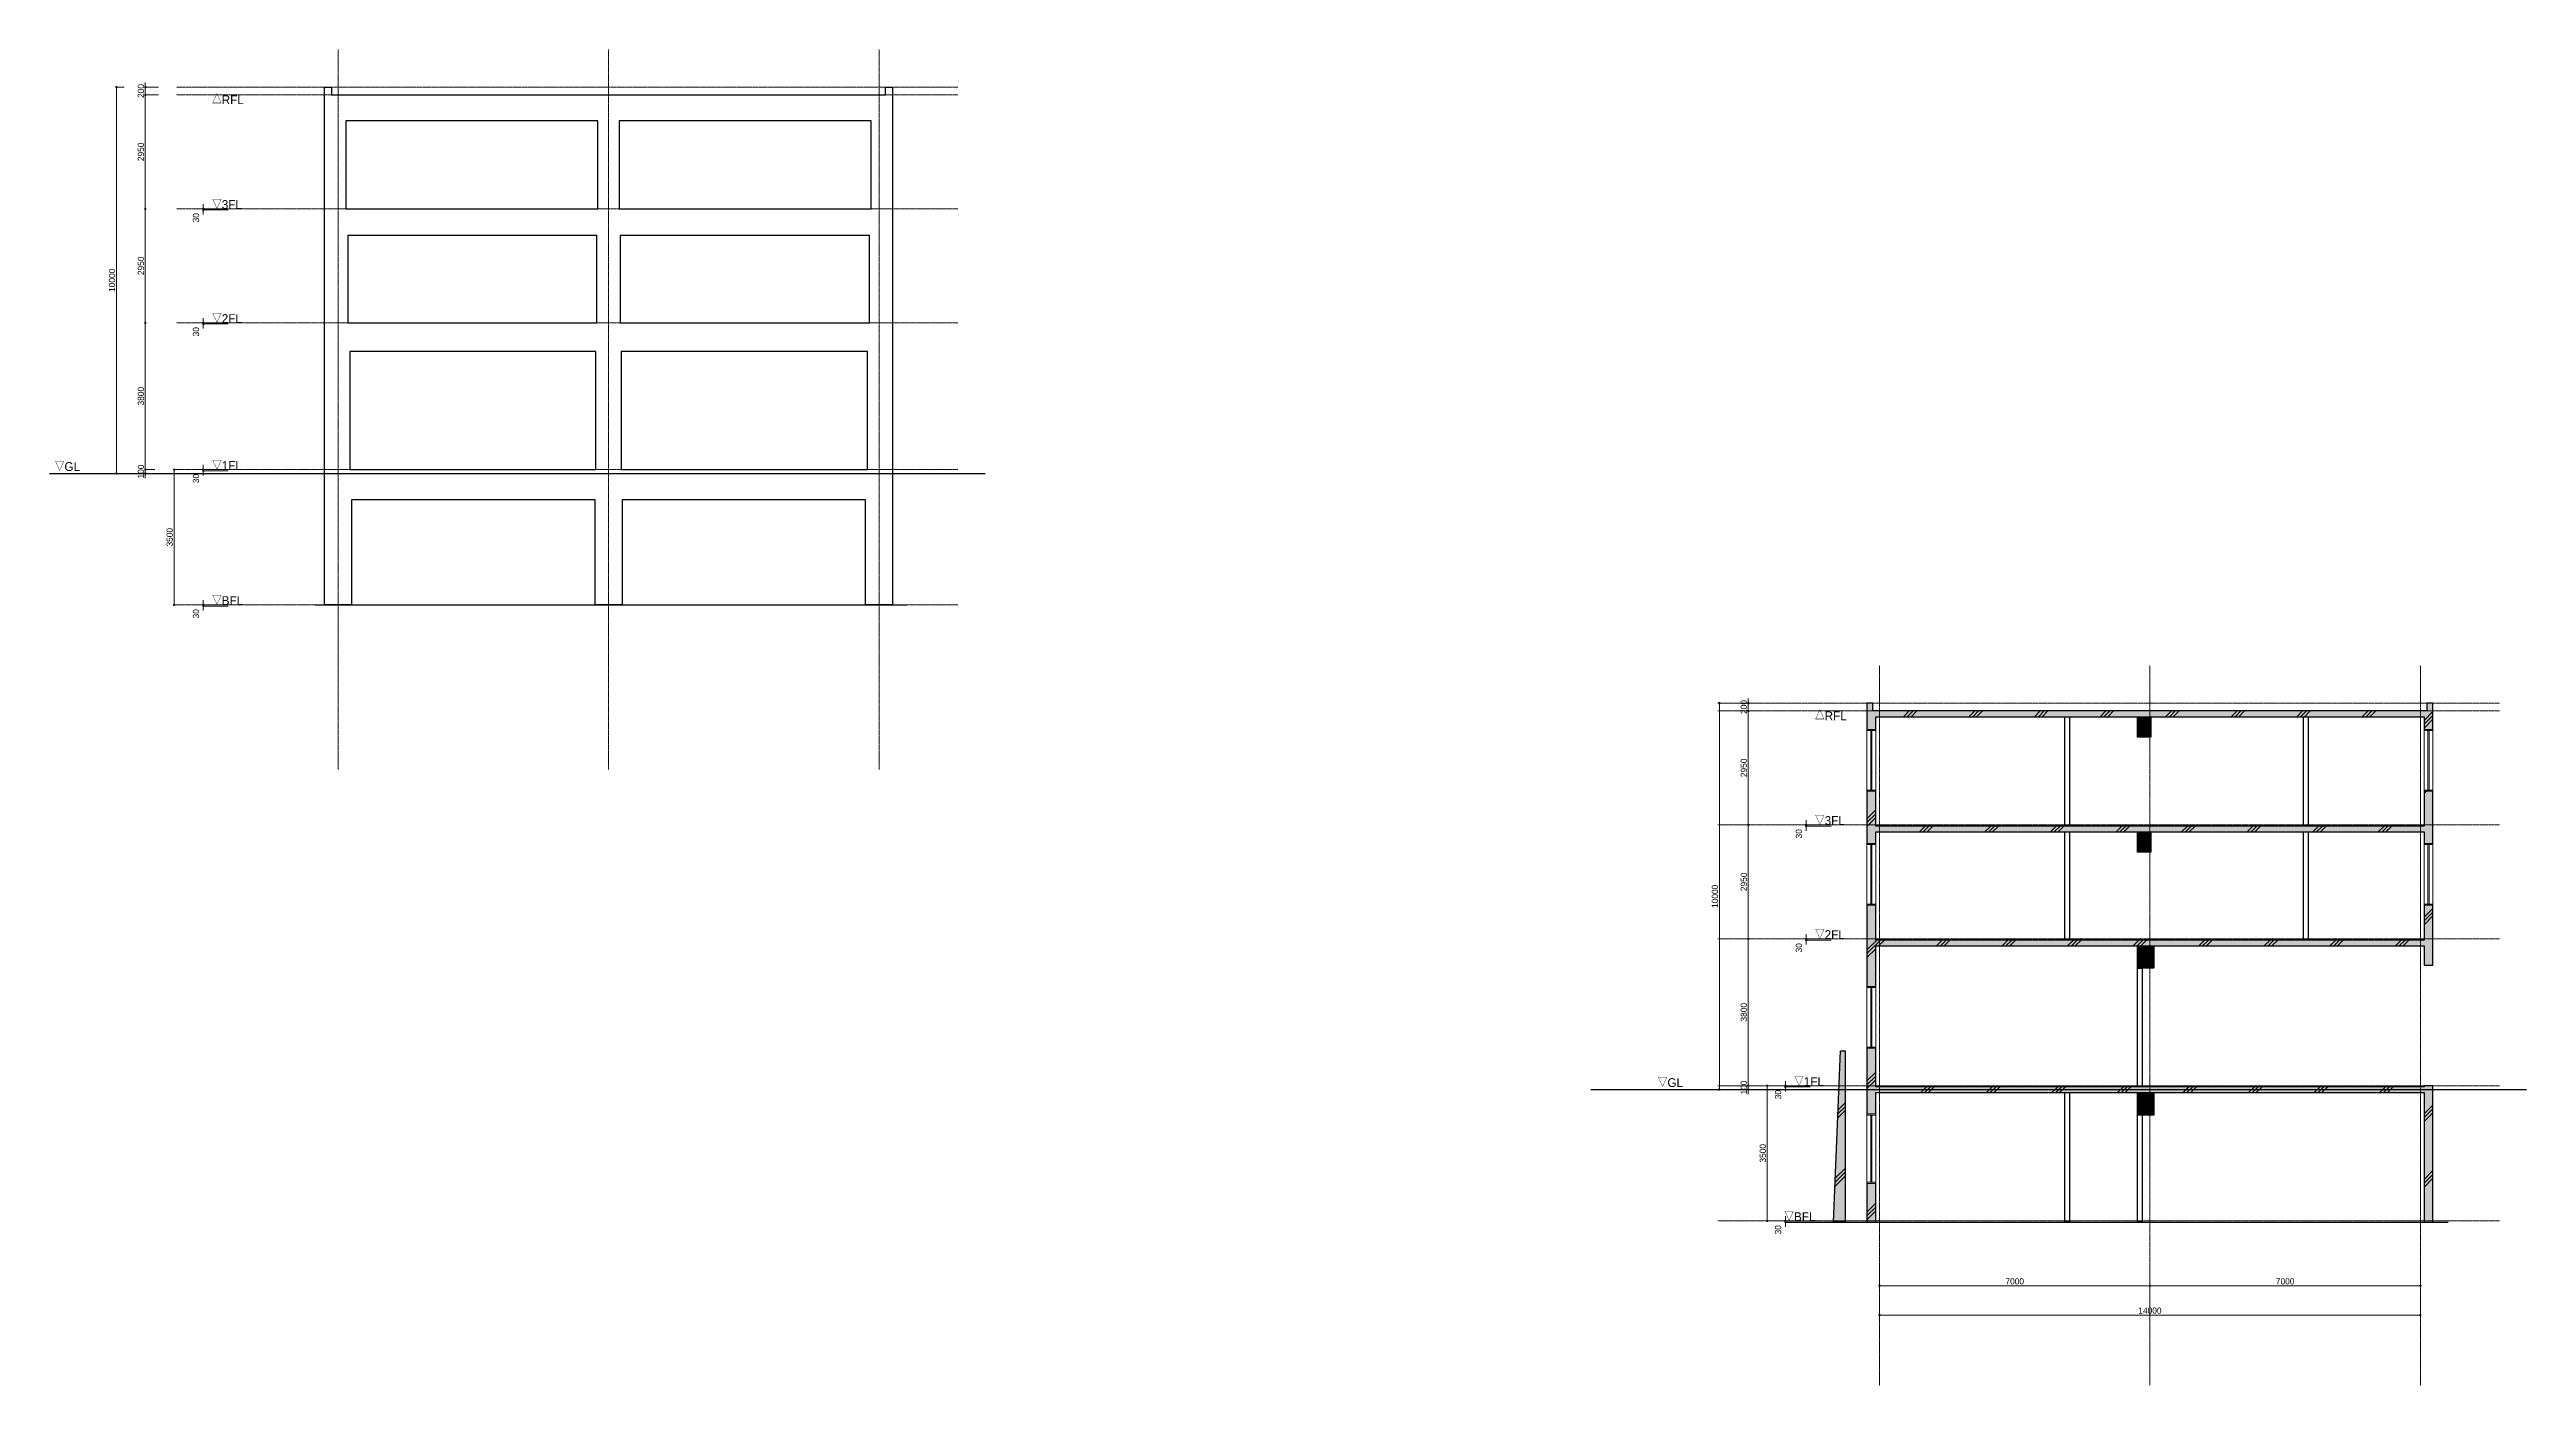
# Model space of a CAD drawing. Header units: millimetres. Extents: x -376000 to 292178, y -193032 to 188048.
# Drawn here: x -243771 to -179656, y 153470 to 188048 of the extents above; entities that cross this region are included whole.
import ezdxf

# ---------------------------------------------------------------- set-up
doc = ezdxf.new("R2010")
doc.units = ezdxf.units.MM
doc.header["$PDMODE"] = 1
doc.header["$PDSIZE"] = -2
doc.linetypes.add('ラインタイプ-6', pattern=[5.291531, 3.175, -1.058062, 0.352704, -0.705764])
doc.layers.add('02_0.25', color=1, linetype='Continuous', lineweight=25, true_color=0xff0000)
doc.layers.add('06一点鎖線', color=7, linetype='ラインタイプ-6', lineweight=9, true_color=0x9999ff)
doc.layers.add('_平面図(既存部) (2D)', color=7, linetype='Continuous', lineweight=5)
doc.layers.add('寸法', color=7, linetype='Continuous', lineweight=5)
doc.styles.add('Hiragino Kaku Gothic Pro W3', font='', dxfattribs={"bigfont": 'Hiragino Kaku Gothic Pro W3'})
doc.styles.add('Hiragino Sans W3', font='', dxfattribs={"bigfont": 'Hiragino Sans W3'})
doc.styles.get('Hiragino Kaku Gothic Pro W3').set_extended_font_data('Hiragino Kaku Gothic Pro W3')
doc.styles.get('Hiragino Sans W3').set_extended_font_data('Hiragino Sans W3')
doc.dimstyles.new('RGT', dxfattribs={"dimtxt": 161.781684, "dimasz": 0.999939, "dimexe": 0, "dimexo": 1, "dimgap": 0.5, "dimtad": 1, "dimdsep": 46, "dimtxsty": 'Hiragino Sans W3', "dimblk": 'DOT', "dimblk1": 'DOT', "dimblk2": 'DOT', "dimcen": 0, "dimazin": 0, "dimtfac": 1, "dimtix": 1, "dimtmove": 0, "dimatfit": 0, "dimldrblk": 'VW_FILLEDARROW', "dimfxl": 1, "dimfrac": 2, "dimtolj": 1, "dimarcsym": 0})
pattern_1 = [(45, (0, 0), (848.528, -848.528), []), (45, (49.5, -49.5), (848.528, -848.528), []), (45, (99, -99), (848.528, -848.528), [])]

# ---------------------------------------------------------------- blocks, each defined once
blk = doc.blocks.new('グループ-32')
at = {"layer": '02_0.25', "color": 7, "linetype": 'Continuous'}
for p, q in [((-243771, 177075), (-219554, 177075)), ((-236898, 173675), (-221580, 173675))]:
    blk.add_line(p, q, dxfattribs=at)
at = {"layer": '02_0.25', "flags": 128}
for points in [[(-236650, 173675), (-236650, 187075), (-236470, 187075), (-236470, 186876), (-236100, 186876), (-236100, 186874), (-229576, 186874), (-229576, 186876), (-229026, 186876), (-229026, 186874), (-222501, 186874), (-222501, 186876), (-222130, 186876), (-222130, 187075), (-221950, 187075), (-221950, 173675), (-222650, 173675), (-222650, 176395), (-228950, 176395), (-228950, 173675), (-229650, 173675), (-229650, 176395), (-235950, 176395), (-235950, 173675)], [(-236100, 183925), (-229576, 183925), (-229576, 186204), (-236100, 186204)], [(-229026, 183925), (-222501, 183925), (-222501, 186204), (-229026, 186204)], [(-229626, 180974), (-229626, 180975), (-229600, 180975), (-229600, 183235), (-236050, 183235), (-236050, 180975), (-236000, 180975), (-236000, 180974)], [(-222600, 180974), (-222600, 180975), (-222550, 180975), (-222550, 183235), (-229000, 183235), (-229000, 180975), (-228976, 180975), (-228976, 180974)], [(-236000, 180234), (-236000, 177175), (-229626, 177175), (-229626, 180234)], [(-228976, 180234), (-228976, 177175), (-222600, 177175), (-222600, 180234)]]:
    blk.add_lwpolyline(points, close=True, dxfattribs=at)
at = {"layer": '06一点鎖線'}
for p, q in [((-236300, 169416), (-236300, 188048)), ((-229300, 169416), (-229300, 188048)), ((-222300, 169416), (-222300, 188048)), ((-240483, 187075), (-220255, 187075)), ((-240483, 186875), (-220255, 186875)), ((-240483, 183925), (-220255, 183925)), ((-240483, 180975), (-220255, 180975)), ((-240483, 177175), (-220255, 177175)), ((-240483, 173675), (-220255, 173675))]:
    blk.add_line(p, q, dxfattribs=at)
blk = doc.blocks.new('_Dot')
at = {"color": 0, "linetype": 'ByBlock', "lineweight": -2}
blk.add_line((-0.5, 0), (-1, 0), dxfattribs=at)
at = {"color": 0, "linetype": 'ByBlock', "const_width": 0.5}
blk.add_lwpolyline([(-0.25, 0, 1), (0.25, 0, 1)], format="xyb", close=True, dxfattribs=at)
blk = doc.blocks.new('*D35')
at = {"layer": 'Defpoints', "color": 0}
for p in [(-241837, 187075), (-242039, 177075), (-241837, 177075)]:
    blk.add_point(p, dxfattribs=at)
at = {"layer": '寸法', "color": 0, "lineweight": -2}
for p, q in [((-241838, 187075), (-242039, 187075)), ((-242039, 187015), (-242039, 177135)), ((-241838, 177075), (-242039, 177075))]:
    blk.add_line(p, q, dxfattribs=at)
at = {"layer": '寸法', "color": 0, "lineweight": -2, "xscale": 59.99633789062499, "yscale": 59.99633789062499, "zscale": 59.99633789062499}
for p, rotation in [((-242039, 187075), 90), ((-242039, 177075), 270)]:
    blk.add_blockref('_Dot', p, dxfattribs=dict(at, rotation=rotation))
at = {"layer": '寸法', "color": 0, "insert": (-242152, 182075), "char_height": 161.8, "attachment_point": 5, "rotation": 90, "style": 'Hiragino Kaku Gothic Pro W3'}
blk.add_mtext('\\A1;10000', dxfattribs=at)
blk = doc.blocks.new('VW_FILLEDARROW')
at = {"color": 0, "linetype": 'Continuous', "lineweight": 5, "transparency": 16777216, "flags": 128}
blk.add_lwpolyline([(-161.3, 43.2), (0, 0), (-161.3, -43.2)], close=True, dxfattribs=at)
blk = doc.blocks.new('*D36')
at = {"layer": 'Defpoints', "color": 0}
for p in [(-241291, 187075), (-240945, 187075), (-240945, 186875)]:
    blk.add_point(p, dxfattribs=at)
at = {"layer": '寸法', "color": 0, "lineweight": -2}
for p, q in [((-241291, 187135), (-241291, 187195)), ((-240946, 187075), (-241291, 187075)), ((-241291, 186875), (-241291, 187075)), ((-240946, 186875), (-241291, 186875)), ((-241291, 186815), (-241291, 186755))]:
    blk.add_line(p, q, dxfattribs=at)
at = {"layer": '寸法', "color": 0, "lineweight": -2, "xscale": 59.99633789062499, "yscale": 59.99633789062499, "zscale": 59.99633789062499}
for p, rotation in [((-241291, 187075), 270), ((-241291, 186875), 90)]:
    blk.add_blockref('_Dot', p, dxfattribs=dict(at, rotation=rotation))
at = {"layer": '寸法', "color": 0, "insert": (-241404, 186975), "char_height": 161.8, "attachment_point": 5, "rotation": 90, "style": 'Hiragino Kaku Gothic Pro W3'}
blk.add_mtext('\\A1;200', dxfattribs=at)
blk = doc.blocks.new('*D37')
at = {"layer": 'Defpoints', "color": 0}
for p in [(-241291, 186875), (-240945, 186875), (-241291, 183925)]:
    blk.add_point(p, dxfattribs=at)
at = {"layer": '寸法', "color": 0, "lineweight": -2}
for p, q in [((-240946, 186875), (-241291, 186875)), ((-241291, 183985), (-241291, 186815)), ((-241290, 183925), (-241291, 183925))]:
    blk.add_line(p, q, dxfattribs=at)
at = {"layer": '寸法', "color": 0, "lineweight": -2, "xscale": 59.99633789062499, "yscale": 59.99633789062499, "zscale": 59.99633789062499}
for p, rotation in [((-241291, 186875), 90), ((-241291, 183925), 270)]:
    blk.add_blockref('_Dot', p, dxfattribs=dict(at, rotation=rotation))
at = {"layer": '寸法', "color": 0, "insert": (-241404, 185400), "char_height": 161.8, "attachment_point": 5, "rotation": 90, "style": 'Hiragino Kaku Gothic Pro W3'}
blk.add_mtext('\\A1;2950', dxfattribs=at)
blk = doc.blocks.new('*D38')
at = {"layer": 'Defpoints', "color": 0}
for p in [(-241291, 183925), (-241291, 183925), (-241291, 180975)]:
    blk.add_point(p, dxfattribs=at)
at = {"layer": '寸法', "color": 0, "lineweight": -2}
for p, q in [((-241290, 183925), (-241291, 183925)), ((-241291, 181035), (-241291, 183865)), ((-241290, 180975), (-241291, 180975))]:
    blk.add_line(p, q, dxfattribs=at)
at = {"layer": '寸法', "color": 0, "lineweight": -2, "xscale": 59.99633789062499, "yscale": 59.99633789062499, "zscale": 59.99633789062499}
for p, rotation in [((-241291, 183925), 90), ((-241291, 180975), 270)]:
    blk.add_blockref('_Dot', p, dxfattribs=dict(at, rotation=rotation))
at = {"layer": '寸法', "color": 0, "insert": (-241404, 182450), "char_height": 161.8, "attachment_point": 5, "rotation": 90, "style": 'Hiragino Kaku Gothic Pro W3'}
blk.add_mtext('\\A1;2950', dxfattribs=at)
blk = doc.blocks.new('*D39')
at = {"layer": 'Defpoints', "color": 0}
for p in [(-241291, 180975), (-241291, 180975), (-241046, 177175)]:
    blk.add_point(p, dxfattribs=at)
at = {"layer": '寸法', "color": 0, "lineweight": -2}
for p, q in [((-241292, 180975), (-241291, 180975)), ((-241291, 177235), (-241291, 180915)), ((-241047, 177175), (-241291, 177175))]:
    blk.add_line(p, q, dxfattribs=at)
at = {"layer": '寸法', "color": 0, "lineweight": -2, "xscale": 59.99633789062499, "yscale": 59.99633789062499, "zscale": 59.99633789062499}
for p, rotation in [((-241291, 180975), 90), ((-241291, 177175), 270)]:
    blk.add_blockref('_Dot', p, dxfattribs=dict(at, rotation=rotation))
at = {"layer": '寸法', "color": 0, "insert": (-241404, 179075), "char_height": 161.8, "attachment_point": 5, "rotation": 90, "style": 'Hiragino Kaku Gothic Pro W3'}
blk.add_mtext('\\A1;3800', dxfattribs=at)
blk = doc.blocks.new('*D40')
at = {"layer": 'Defpoints', "color": 0}
for p in [(-241291, 177175), (-241046, 177175), (-241046, 177075)]:
    blk.add_point(p, dxfattribs=at)
at = {"layer": '寸法', "color": 0, "lineweight": -2}
for p, q in [((-241291, 177235), (-241291, 177295)), ((-241047, 177175), (-241291, 177175)), ((-241291, 177075), (-241291, 177175)), ((-241047, 177075), (-241291, 177075)), ((-241291, 177015), (-241291, 176955))]:
    blk.add_line(p, q, dxfattribs=at)
at = {"layer": '寸法', "color": 0, "lineweight": -2, "xscale": 59.99633789062499, "yscale": 59.99633789062499, "zscale": 59.99633789062499}
for p, rotation in [((-241291, 177175), 270), ((-241291, 177075), 90)]:
    blk.add_blockref('_Dot', p, dxfattribs=dict(at, rotation=rotation))
at = {"layer": '寸法', "color": 0, "insert": (-241404, 177125), "char_height": 161.8, "attachment_point": 5, "rotation": 90, "style": 'Hiragino Kaku Gothic Pro W3'}
blk.add_mtext('\\A1;100', dxfattribs=at)
blk = doc.blocks.new('*D41')
at = {"layer": 'Defpoints', "color": 0}
for p in [(-239790, 180975), (-239146, 180975), (-239146, 180945)]:
    blk.add_point(p, dxfattribs=at)
at = {"layer": '寸法', "color": 0, "lineweight": -2}
for p, q in [((-239790, 181035), (-239790, 181095)), ((-239147, 180975), (-239790, 180975)), ((-239790, 180945), (-239790, 180975)), ((-239147, 180945), (-239790, 180945)), ((-239790, 180885), (-239790, 180825))]:
    blk.add_line(p, q, dxfattribs=at)
at = {"layer": '寸法', "color": 0, "lineweight": -2, "xscale": 59.99633789062499, "yscale": 59.99633789062499, "zscale": 59.99633789062499}
for p, rotation in [((-239790, 180975), 270), ((-239790, 180945), 90)]:
    blk.add_blockref('_Dot', p, dxfattribs=dict(at, rotation=rotation))
at = {"layer": '寸法', "color": 0, "insert": (-239979, 180744), "char_height": 161.8, "attachment_point": 5, "rotation": 90, "style": 'Hiragino Kaku Gothic Pro W3'}
blk.add_mtext('\\A1;30', dxfattribs=at)
blk = doc.blocks.new('*D42')
at = {"layer": 'Defpoints', "color": 0}
for p in [(-239790, 183925), (-239146, 183925), (-239146, 183895)]:
    blk.add_point(p, dxfattribs=at)
at = {"layer": '寸法', "color": 0, "lineweight": -2}
for p, q in [((-239790, 183985), (-239790, 184045)), ((-239147, 183925), (-239790, 183925)), ((-239790, 183895), (-239790, 183925)), ((-239147, 183895), (-239790, 183895)), ((-239790, 183835), (-239790, 183775))]:
    blk.add_line(p, q, dxfattribs=at)
at = {"layer": '寸法', "color": 0, "lineweight": -2, "xscale": 59.99633789062499, "yscale": 59.99633789062499, "zscale": 59.99633789062499}
for p, rotation in [((-239790, 183925), 270), ((-239790, 183895), 90)]:
    blk.add_blockref('_Dot', p, dxfattribs=dict(at, rotation=rotation))
at = {"layer": '寸法', "color": 0, "insert": (-239979, 183694), "char_height": 161.8, "attachment_point": 5, "rotation": 90, "style": 'Hiragino Kaku Gothic Pro W3'}
blk.add_mtext('\\A1;30', dxfattribs=at)
blk = doc.blocks.new('*D43')
at = {"layer": 'Defpoints', "color": 0}
for p in [(-239790, 177175), (-239146, 177175), (-239146, 177145)]:
    blk.add_point(p, dxfattribs=at)
at = {"layer": '寸法', "color": 0, "lineweight": -2}
for p, q in [((-239790, 177235), (-239790, 177295)), ((-239147, 177175), (-239790, 177175)), ((-239790, 177145), (-239790, 177175)), ((-239147, 177145), (-239790, 177145)), ((-239790, 177085), (-239790, 177025))]:
    blk.add_line(p, q, dxfattribs=at)
at = {"layer": '寸法', "color": 0, "lineweight": -2, "xscale": 59.99633789062499, "yscale": 59.99633789062499, "zscale": 59.99633789062499}
for p, rotation in [((-239790, 177175), 270), ((-239790, 177145), 90)]:
    blk.add_blockref('_Dot', p, dxfattribs=dict(at, rotation=rotation))
at = {"layer": '寸法', "color": 0, "insert": (-239979, 176944), "char_height": 161.8, "attachment_point": 5, "rotation": 90, "style": 'Hiragino Kaku Gothic Pro W3'}
blk.add_mtext('\\A1;30', dxfattribs=at)
blk = doc.blocks.new('*D44')
at = {"layer": 'Defpoints', "color": 0}
for p in [(-239790, 173675), (-239146, 173675), (-239146, 173645)]:
    blk.add_point(p, dxfattribs=at)
at = {"layer": '寸法', "color": 0, "lineweight": -2}
for p, q in [((-239790, 173735), (-239790, 173795)), ((-239147, 173675), (-239790, 173675)), ((-239790, 173645), (-239790, 173675)), ((-239147, 173645), (-239790, 173645)), ((-239790, 173585), (-239790, 173525))]:
    blk.add_line(p, q, dxfattribs=at)
at = {"layer": '寸法', "color": 0, "lineweight": -2, "xscale": 59.99633789062499, "yscale": 59.99633789062499, "zscale": 59.99633789062499}
for p, rotation in [((-239790, 173675), 270), ((-239790, 173645), 90)]:
    blk.add_blockref('_Dot', p, dxfattribs=dict(at, rotation=rotation))
at = {"layer": '寸法', "color": 0, "insert": (-239979, 173444), "char_height": 161.8, "attachment_point": 5, "rotation": 90, "style": 'Hiragino Kaku Gothic Pro W3'}
blk.add_mtext('\\A1;30', dxfattribs=at)
blk = doc.blocks.new('*D45')
at = {"layer": 'Defpoints', "color": 0}
for p in [(-240344, 177175), (-240546, 173675), (-240344, 173675)]:
    blk.add_point(p, dxfattribs=at)
at = {"layer": '寸法', "color": 0, "lineweight": -2}
for p, q in [((-240345, 177175), (-240546, 177175)), ((-240546, 177115), (-240546, 173735)), ((-240345, 173675), (-240546, 173675))]:
    blk.add_line(p, q, dxfattribs=at)
at = {"layer": '寸法', "color": 0, "lineweight": -2, "xscale": 59.99633789062499, "yscale": 59.99633789062499, "zscale": 59.99633789062499}
for p, rotation in [((-240546, 177175), 90), ((-240546, 173675), 270)]:
    blk.add_blockref('_Dot', p, dxfattribs=dict(at, rotation=rotation))
at = {"layer": '寸法', "color": 0, "insert": (-240660, 175425), "char_height": 161.8, "attachment_point": 5, "rotation": 90, "style": 'Hiragino Kaku Gothic Pro W3'}
blk.add_mtext('\\A1;3500', dxfattribs=at)
blk = doc.blocks.new('*D46')
at = {"layer": 'Defpoints', "color": 0}
for p in [(-200346, 171130), (-200548, 161130), (-200346, 161130)]:
    blk.add_point(p, dxfattribs=at)
at = {"layer": '寸法', "color": 0, "lineweight": -2}
for p, q in [((-200347, 171130), (-200548, 171130)), ((-200548, 171070), (-200548, 161190)), ((-200347, 161130), (-200548, 161130))]:
    blk.add_line(p, q, dxfattribs=at)
at = {"layer": '寸法', "color": 0, "lineweight": -2, "xscale": 59.99633789062499, "yscale": 59.99633789062499, "zscale": 59.99633789062499}
for p, rotation in [((-200548, 171130), 90), ((-200548, 161130), 270)]:
    blk.add_blockref('_Dot', p, dxfattribs=dict(at, rotation=rotation))
at = {"layer": '寸法', "color": 0, "insert": (-200661, 166130), "char_height": 161.8, "attachment_point": 5, "rotation": 90, "style": 'Hiragino Kaku Gothic Pro W3'}
blk.add_mtext('\\A1;10000', dxfattribs=at)
blk = doc.blocks.new('*D47')
at = {"layer": 'Defpoints', "color": 0}
for p in [(-199799, 171130), (-199454, 171130), (-199454, 170930)]:
    blk.add_point(p, dxfattribs=at)
at = {"layer": '寸法', "color": 0, "lineweight": -2}
for p, q in [((-199799, 171190), (-199799, 171250)), ((-199455, 171130), (-199799, 171130)), ((-199799, 170930), (-199799, 171130)), ((-199455, 170930), (-199799, 170930)), ((-199799, 170870), (-199799, 170810))]:
    blk.add_line(p, q, dxfattribs=at)
at = {"layer": '寸法', "color": 0, "lineweight": -2, "xscale": 59.99633789062499, "yscale": 59.99633789062499, "zscale": 59.99633789062499}
for p, rotation in [((-199799, 171130), 270), ((-199799, 170930), 90)]:
    blk.add_blockref('_Dot', p, dxfattribs=dict(at, rotation=rotation))
at = {"layer": '寸法', "color": 0, "insert": (-199913, 171030), "char_height": 161.8, "attachment_point": 5, "rotation": 90, "style": 'Hiragino Kaku Gothic Pro W3'}
blk.add_mtext('\\A1;200', dxfattribs=at)
blk = doc.blocks.new('*D48')
at = {"layer": 'Defpoints', "color": 0}
for p in [(-199799, 170930), (-199454, 170930), (-199799, 167980)]:
    blk.add_point(p, dxfattribs=at)
at = {"layer": '寸法', "color": 0, "lineweight": -2}
for p, q in [((-199455, 170930), (-199799, 170930)), ((-199799, 168040), (-199799, 170870)), ((-199798, 167980), (-199799, 167980))]:
    blk.add_line(p, q, dxfattribs=at)
at = {"layer": '寸法', "color": 0, "lineweight": -2, "xscale": 59.99633789062499, "yscale": 59.99633789062499, "zscale": 59.99633789062499}
for p, rotation in [((-199799, 170930), 90), ((-199799, 167980), 270)]:
    blk.add_blockref('_Dot', p, dxfattribs=dict(at, rotation=rotation))
at = {"layer": '寸法', "color": 0, "insert": (-199913, 169455), "char_height": 161.8, "attachment_point": 5, "rotation": 90, "style": 'Hiragino Kaku Gothic Pro W3'}
blk.add_mtext('\\A1;2950', dxfattribs=at)
blk = doc.blocks.new('*D49')
at = {"layer": 'Defpoints', "color": 0}
for p in [(-199799, 167980), (-199799, 167980), (-199799, 165030)]:
    blk.add_point(p, dxfattribs=at)
at = {"layer": '寸法', "color": 0, "lineweight": -2}
for p, q in [((-199798, 167980), (-199799, 167980)), ((-199799, 165090), (-199799, 167920)), ((-199798, 165030), (-199799, 165030))]:
    blk.add_line(p, q, dxfattribs=at)
at = {"layer": '寸法', "color": 0, "lineweight": -2, "xscale": 59.99633789062499, "yscale": 59.99633789062499, "zscale": 59.99633789062499}
for p, rotation in [((-199799, 167980), 90), ((-199799, 165030), 270)]:
    blk.add_blockref('_Dot', p, dxfattribs=dict(at, rotation=rotation))
at = {"layer": '寸法', "color": 0, "insert": (-199913, 166505), "char_height": 161.8, "attachment_point": 5, "rotation": 90, "style": 'Hiragino Kaku Gothic Pro W3'}
blk.add_mtext('\\A1;2950', dxfattribs=at)
blk = doc.blocks.new('*D50')
at = {"layer": 'Defpoints', "color": 0}
for p in [(-199799, 165030), (-199799, 165030), (-199555, 161230)]:
    blk.add_point(p, dxfattribs=at)
at = {"layer": '寸法', "color": 0, "lineweight": -2}
for p, q in [((-199800, 165030), (-199799, 165030)), ((-199799, 161290), (-199799, 164970)), ((-199556, 161230), (-199799, 161230))]:
    blk.add_line(p, q, dxfattribs=at)
at = {"layer": '寸法', "color": 0, "lineweight": -2, "xscale": 59.99633789062499, "yscale": 59.99633789062499, "zscale": 59.99633789062499}
for p, rotation in [((-199799, 165030), 90), ((-199799, 161230), 270)]:
    blk.add_blockref('_Dot', p, dxfattribs=dict(at, rotation=rotation))
at = {"layer": '寸法', "color": 0, "insert": (-199913, 163130), "char_height": 161.8, "attachment_point": 5, "rotation": 90, "style": 'Hiragino Kaku Gothic Pro W3'}
blk.add_mtext('\\A1;3800', dxfattribs=at)
blk = doc.blocks.new('*D51')
at = {"layer": 'Defpoints', "color": 0}
for p in [(-199799, 161230), (-199555, 161230), (-199555, 161130)]:
    blk.add_point(p, dxfattribs=at)
at = {"layer": '寸法', "color": 0, "lineweight": -2}
for p, q in [((-199799, 161290), (-199799, 161350)), ((-199556, 161230), (-199799, 161230)), ((-199799, 161130), (-199799, 161230)), ((-199556, 161130), (-199799, 161130)), ((-199799, 161070), (-199799, 161010))]:
    blk.add_line(p, q, dxfattribs=at)
at = {"layer": '寸法', "color": 0, "lineweight": -2, "xscale": 59.99633789062499, "yscale": 59.99633789062499, "zscale": 59.99633789062499}
for p, rotation in [((-199799, 161230), 270), ((-199799, 161130), 90)]:
    blk.add_blockref('_Dot', p, dxfattribs=dict(at, rotation=rotation))
at = {"layer": '寸法', "color": 0, "insert": (-199913, 161180), "char_height": 161.8, "attachment_point": 5, "rotation": 90, "style": 'Hiragino Kaku Gothic Pro W3'}
blk.add_mtext('\\A1;100', dxfattribs=at)
blk = doc.blocks.new('*D52')
at = {"layer": 'Defpoints', "color": 0}
for p in [(-198299, 165030), (-197655, 165030), (-197655, 165000)]:
    blk.add_point(p, dxfattribs=at)
at = {"layer": '寸法', "color": 0, "lineweight": -2}
for p, q in [((-198299, 165090), (-198299, 165150)), ((-197656, 165030), (-198299, 165030)), ((-198299, 165000), (-198299, 165030)), ((-197656, 165000), (-198299, 165000)), ((-198299, 164940), (-198299, 164880))]:
    blk.add_line(p, q, dxfattribs=at)
at = {"layer": '寸法', "color": 0, "lineweight": -2, "xscale": 59.99633789062499, "yscale": 59.99633789062499, "zscale": 59.99633789062499}
for p, rotation in [((-198299, 165030), 270), ((-198299, 165000), 90)]:
    blk.add_blockref('_Dot', p, dxfattribs=dict(at, rotation=rotation))
at = {"layer": '寸法', "color": 0, "insert": (-198488, 164799), "char_height": 161.8, "attachment_point": 5, "rotation": 90, "style": 'Hiragino Kaku Gothic Pro W3'}
blk.add_mtext('\\A1;30', dxfattribs=at)
blk = doc.blocks.new('*D53')
at = {"layer": 'Defpoints', "color": 0}
for p in [(-198299, 167980), (-197655, 167980), (-197655, 167950)]:
    blk.add_point(p, dxfattribs=at)
at = {"layer": '寸法', "color": 0, "lineweight": -2}
for p, q in [((-198299, 168040), (-198299, 168100)), ((-197656, 167980), (-198299, 167980)), ((-198299, 167950), (-198299, 167980)), ((-197656, 167950), (-198299, 167950)), ((-198299, 167890), (-198299, 167830))]:
    blk.add_line(p, q, dxfattribs=at)
at = {"layer": '寸法', "color": 0, "lineweight": -2, "xscale": 59.99633789062499, "yscale": 59.99633789062499, "zscale": 59.99633789062499}
for p, rotation in [((-198299, 167980), 270), ((-198299, 167950), 90)]:
    blk.add_blockref('_Dot', p, dxfattribs=dict(at, rotation=rotation))
at = {"layer": '寸法', "color": 0, "insert": (-198488, 167749), "char_height": 161.8, "attachment_point": 5, "rotation": 90, "style": 'Hiragino Kaku Gothic Pro W3'}
blk.add_mtext('\\A1;30', dxfattribs=at)
blk = doc.blocks.new('*D54')
at = {"layer": 'Defpoints', "color": 0}
for p in [(-198839, 161230), (-198194, 161230), (-198194, 161200)]:
    blk.add_point(p, dxfattribs=at)
at = {"layer": '寸法', "color": 0, "lineweight": -2}
for p, q in [((-198839, 161290), (-198839, 161350)), ((-198195, 161230), (-198839, 161230)), ((-198839, 161200), (-198839, 161230)), ((-198195, 161200), (-198839, 161200)), ((-198839, 161140), (-198839, 161080))]:
    blk.add_line(p, q, dxfattribs=at)
at = {"layer": '寸法', "color": 0, "lineweight": -2, "xscale": 59.99633789062499, "yscale": 59.99633789062499, "zscale": 59.99633789062499}
for p, rotation in [((-198839, 161230), 270), ((-198839, 161200), 90)]:
    blk.add_blockref('_Dot', p, dxfattribs=dict(at, rotation=rotation))
at = {"layer": '寸法', "color": 0, "insert": (-199027, 160999), "char_height": 161.8, "attachment_point": 5, "rotation": 90, "style": 'Hiragino Kaku Gothic Pro W3'}
blk.add_mtext('\\A1;30', dxfattribs=at)
blk = doc.blocks.new('*D55')
at = {"layer": 'Defpoints', "color": 0}
for p in [(-198839, 157730), (-198194, 157730), (-198194, 157700)]:
    blk.add_point(p, dxfattribs=at)
at = {"layer": '寸法', "color": 0, "lineweight": -2}
for p, q in [((-198839, 157790), (-198839, 157850)), ((-198195, 157730), (-198839, 157730)), ((-198839, 157700), (-198839, 157730)), ((-198195, 157700), (-198839, 157700)), ((-198839, 157640), (-198839, 157580))]:
    blk.add_line(p, q, dxfattribs=at)
at = {"layer": '寸法', "color": 0, "lineweight": -2, "xscale": 59.99633789062499, "yscale": 59.99633789062499, "zscale": 59.99633789062499}
for p, rotation in [((-198839, 157730), 270), ((-198839, 157700), 90)]:
    blk.add_blockref('_Dot', p, dxfattribs=dict(at, rotation=rotation))
at = {"layer": '寸法', "color": 0, "insert": (-199027, 157499), "char_height": 161.8, "attachment_point": 5, "rotation": 90, "style": 'Hiragino Kaku Gothic Pro W3'}
blk.add_mtext('\\A1;30', dxfattribs=at)
blk = doc.blocks.new('*D56')
at = {"layer": 'Defpoints', "color": 0}
for p in [(-198853, 161230), (-199308, 157730), (-198853, 157730)]:
    blk.add_point(p, dxfattribs=at)
at = {"layer": '寸法', "color": 0, "lineweight": -2}
for p, q in [((-198854, 161230), (-199308, 161230)), ((-199308, 161170), (-199308, 157790)), ((-198854, 157730), (-199308, 157730))]:
    blk.add_line(p, q, dxfattribs=at)
at = {"layer": '寸法', "color": 0, "lineweight": -2, "xscale": 59.99633789062499, "yscale": 59.99633789062499, "zscale": 59.99633789062499}
for p, rotation in [((-199308, 161230), 90), ((-199308, 157730), 270)]:
    blk.add_blockref('_Dot', p, dxfattribs=dict(at, rotation=rotation))
at = {"layer": '寸法', "color": 0, "insert": (-199421, 159480), "char_height": 161.8, "attachment_point": 5, "rotation": 90, "style": 'Hiragino Kaku Gothic Pro W3'}
blk.add_mtext('\\A1;3500', dxfattribs=at)
blk = doc.blocks.new('*D57')
at = {"layer": 'Defpoints', "color": 0}
for p in [(-196402, 156254), (-189402, 156254), (-189402, 156052)]:
    blk.add_point(p, dxfattribs=at)
at = {"layer": '寸法', "color": 0, "lineweight": -2}
for p, q in [((-196402, 156253), (-196402, 156052)), ((-196342, 156052), (-189462, 156052)), ((-189402, 156253), (-189402, 156052))]:
    blk.add_line(p, q, dxfattribs=at)
at = {"layer": '寸法', "color": 0, "lineweight": -2, "xscale": 59.99633789062499, "yscale": 59.99633789062499, "zscale": 59.99633789062499, "rotation": 180}
blk.add_blockref('_Dot', (-196402, 156052), dxfattribs=at)
at = {"layer": '寸法', "color": 0, "lineweight": -2, "xscale": 59.99633789062499, "yscale": 59.99633789062499, "zscale": 59.99633789062499}
blk.add_blockref('_Dot', (-189402, 156052), dxfattribs=at)
at = {"layer": '寸法', "color": 0, "insert": (-192902, 156165), "char_height": 161.8, "attachment_point": 5, "style": 'Hiragino Kaku Gothic Pro W3'}
blk.add_mtext('\\A1;7000', dxfattribs=at)
blk = doc.blocks.new('*D58')
at = {"layer": 'Defpoints', "color": 0}
for p in [(-189402, 156254), (-182402, 156254), (-182402, 156052)]:
    blk.add_point(p, dxfattribs=at)
at = {"layer": '寸法', "color": 0, "lineweight": -2}
for p, q in [((-189402, 156253), (-189402, 156052)), ((-189342, 156052), (-182462, 156052)), ((-182402, 156253), (-182402, 156052))]:
    blk.add_line(p, q, dxfattribs=at)
at = {"layer": '寸法', "color": 0, "lineweight": -2, "xscale": 59.99633789062499, "yscale": 59.99633789062499, "zscale": 59.99633789062499, "rotation": 180}
blk.add_blockref('_Dot', (-189402, 156052), dxfattribs=at)
at = {"layer": '寸法', "color": 0, "lineweight": -2, "xscale": 59.99633789062499, "yscale": 59.99633789062499, "zscale": 59.99633789062499}
blk.add_blockref('_Dot', (-182402, 156052), dxfattribs=at)
at = {"layer": '寸法', "color": 0, "insert": (-185902, 156165), "char_height": 161.8, "attachment_point": 5, "style": 'Hiragino Kaku Gothic Pro W3'}
blk.add_mtext('\\A1;7000', dxfattribs=at)
blk = doc.blocks.new('*D59')
at = {"layer": 'Defpoints', "color": 0}
for p in [(-196402, 155494), (-182402, 155494), (-182402, 155292)]:
    blk.add_point(p, dxfattribs=at)
at = {"layer": '寸法', "color": 0, "lineweight": -2}
for p, q in [((-196402, 155493), (-196402, 155292)), ((-196342, 155292), (-182462, 155292)), ((-182402, 155493), (-182402, 155292))]:
    blk.add_line(p, q, dxfattribs=at)
at = {"layer": '寸法', "color": 0, "lineweight": -2, "xscale": 59.99633789062499, "yscale": 59.99633789062499, "zscale": 59.99633789062499, "rotation": 180}
blk.add_blockref('_Dot', (-196402, 155292), dxfattribs=at)
at = {"layer": '寸法', "color": 0, "lineweight": -2, "xscale": 59.99633789062499, "yscale": 59.99633789062499, "zscale": 59.99633789062499}
blk.add_blockref('_Dot', (-182402, 155292), dxfattribs=at)
at = {"layer": '寸法', "color": 0, "insert": (-189402, 155406), "char_height": 161.8, "attachment_point": 5, "style": 'Hiragino Kaku Gothic Pro W3'}
blk.add_mtext('\\A1;14000', dxfattribs=at)
blk = doc.blocks.new('グループ-33')
at = {"color": 255, "linetype": 'Continuous', "lineweight": 13}
blk.add_wipeout([(-196500, 158700), (-196727, 158700), (-196727, 160500), (-196500, 160500)], dxfattribs=at).dxf.layer = '02_0.25'
at = {"layer": '02_0.25', "color": 7, "linetype": 'Continuous', "lineweight": 13, "flags": 128}
for points in [[(-196500, 158700), (-196727, 158700), (-196727, 160500), (-196500, 160500)], [(-196500, 160470), (-196727, 160470), (-196727, 160500), (-196500, 160500)], [(-196598, 160470), (-196598, 158730), (-196628, 158730), (-196628, 160470)], [(-196500, 158700), (-196727, 158700), (-196727, 158730), (-196500, 158730)]]:
    blk.add_lwpolyline(points, close=True, dxfattribs=at)
blk = doc.blocks.new('グループ-34')
at = {"color": 255, "linetype": 'Continuous', "lineweight": 13}
blk.add_wipeout([(-196500, 162200), (-196727, 162200), (-196727, 163800), (-196500, 163800)], dxfattribs=at).dxf.layer = '02_0.25'
at = {"layer": '02_0.25', "color": 7, "linetype": 'Continuous', "lineweight": 13, "flags": 128}
for points in [[(-196500, 162200), (-196727, 162200), (-196727, 163800), (-196500, 163800)], [(-196500, 163770), (-196727, 163770), (-196727, 163800), (-196500, 163800)], [(-196598, 163770), (-196598, 162230), (-196628, 162230), (-196628, 163770)], [(-196500, 162200), (-196727, 162200), (-196727, 162230), (-196500, 162230)]]:
    blk.add_lwpolyline(points, close=True, dxfattribs=at)
blk = doc.blocks.new('グループ-35')
at = {"color": 255, "linetype": 'Continuous', "lineweight": 13}
blk.add_wipeout([(-196500, 165900), (-196727, 165900), (-196727, 167500), (-196500, 167500)], dxfattribs=at).dxf.layer = '02_0.25'
at = {"layer": '02_0.25', "color": 7, "linetype": 'Continuous', "lineweight": 13, "flags": 128}
for points in [[(-196500, 165900), (-196727, 165900), (-196727, 167500), (-196500, 167500)], [(-196500, 167470), (-196727, 167470), (-196727, 167500), (-196500, 167500)], [(-196598, 167470), (-196598, 165930), (-196628, 165930), (-196628, 167470)], [(-196500, 165900), (-196727, 165900), (-196727, 165930), (-196500, 165930)]]:
    blk.add_lwpolyline(points, close=True, dxfattribs=at)
blk = doc.blocks.new('グループ-36')
at = {"color": 255, "linetype": 'Continuous', "lineweight": 13}
blk.add_wipeout([(-182077, 165900), (-182304, 165900), (-182304, 167500), (-182077, 167500)], dxfattribs=at).dxf.layer = '02_0.25'
at = {"layer": '02_0.25', "color": 7, "linetype": 'Continuous', "lineweight": 13, "flags": 128}
for points in [[(-182077, 165900), (-182304, 165900), (-182304, 167500), (-182077, 167500)], [(-182077, 167470), (-182304, 167470), (-182304, 167500), (-182077, 167500)], [(-182175, 167470), (-182175, 165930), (-182205, 165930), (-182205, 167470)], [(-182077, 165900), (-182304, 165900), (-182304, 165930), (-182077, 165930)]]:
    blk.add_lwpolyline(points, close=True, dxfattribs=at)
blk = doc.blocks.new('グループ-37')
at = {"color": 255, "linetype": 'Continuous', "lineweight": 13}
blk.add_wipeout([(-196500, 168850), (-196727, 168850), (-196727, 170450), (-196500, 170450)], dxfattribs=at).dxf.layer = '02_0.25'
at = {"layer": '02_0.25', "color": 7, "linetype": 'Continuous', "lineweight": 13, "flags": 128}
for points in [[(-196500, 168850), (-196727, 168850), (-196727, 170450), (-196500, 170450)], [(-196500, 170420), (-196727, 170420), (-196727, 170450), (-196500, 170450)], [(-196598, 170420), (-196598, 168880), (-196628, 168880), (-196628, 170420)], [(-196500, 168850), (-196727, 168850), (-196727, 168880), (-196500, 168880)]]:
    blk.add_lwpolyline(points, close=True, dxfattribs=at)
blk = doc.blocks.new('グループ-38')
at = {"color": 255, "linetype": 'Continuous', "lineweight": 13}
blk.add_wipeout([(-182077, 168850), (-182304, 168850), (-182304, 170450), (-182077, 170450)], dxfattribs=at).dxf.layer = '02_0.25'
at = {"layer": '02_0.25', "color": 7, "linetype": 'Continuous', "lineweight": 13, "flags": 128}
for points in [[(-182077, 168850), (-182304, 168850), (-182304, 170450), (-182077, 170450)], [(-182077, 170420), (-182304, 170420), (-182304, 170450), (-182077, 170450)], [(-182175, 170420), (-182175, 168880), (-182205, 168880), (-182205, 170420)], [(-182077, 168850), (-182304, 168850), (-182304, 168880), (-182077, 168880)]]:
    blk.add_lwpolyline(points, close=True, dxfattribs=at)
blk = doc.blocks.new('平面図(既存部) (2D)')
at = {"layer": '02_0.25', "linetype": 'Continuous', "lineweight": 0}
h = blk.add_hatch(color=254, dxfattribs=at)
h.paths.add_polyline_path([(-182076.954, 157700), (-182076.954, 161230), (-182303.908, 161230), (-182303.908, 161200), (-196500, 161200), (-196500, 164849.442), (-182303.908, 164849.442), (-182303.908, 164349.442), (-182076.954, 164349.442), (-182076.954, 171130), (-182231.954, 171130), (-182231.954, 170930), (-182303.908, 170930), (-182303.908, 170930.558), (-196571.954, 170930.558), (-196571.954, 171130), (-196726.954, 171130), (-196726.954, 157700), (-196500, 157700), (-196500, 161050), (-182303.908, 161050), (-182303.908, 157700)])
h.paths.add_polyline_path([(-196500, 167800), (-182303.908, 167800), (-182303.908, 164999.442), (-196500, 164999.442)], flags=16)
h.paths.add_polyline_path([(-196500, 170780.558), (-182303.908, 170780.558), (-182303.908, 167950), (-196500, 167950)], flags=16)
at = {"layer": '02_0.25', "linetype": 'Continuous', "lineweight": 5, "true_color": 0x555555}
h = blk.add_hatch(dxfattribs=at)
h.set_pattern_fill('RC断面', color=251, style=0, pattern_type=2)
h.set_pattern_definition(pattern_1)
h.paths.add_polyline_path([(-182076.954, 157700), (-182076.954, 161230), (-182303.908, 161230), (-182303.908, 161200), (-196500, 161200), (-196500, 164849.442), (-182303.908, 164849.442), (-182303.908, 164349.442), (-182076.954, 164349.442), (-182076.954, 171130), (-182231.954, 171130), (-182231.954, 170930), (-182303.908, 170930), (-182303.908, 170930.558), (-196571.954, 170930.558), (-196571.954, 171130), (-196726.954, 171130), (-196726.954, 157700), (-196500, 157700), (-196500, 161050), (-182303.908, 161050), (-182303.908, 157700)])
h.paths.add_polyline_path([(-196500, 167800), (-182303.908, 167800), (-182303.908, 164999.442), (-196500, 164999.442)], flags=16)
h.paths.add_polyline_path([(-196500, 170780.558), (-182303.908, 170780.558), (-182303.908, 167950), (-196500, 167950)], flags=16)
at = {"layer": '02_0.25', "linetype": 'Continuous', "lineweight": 0}
for points in [[(-189726.954, 170780.558), (-189376.954, 170780.558), (-189376.954, 170250.558), (-189726.954, 170250.558)], [(-189726.954, 167800), (-189376.954, 167800), (-189376.954, 167270), (-189726.954, 167270)], [(-189726.954, 164849.442), (-189296.954, 164849.442), (-189296.954, 164269.442), (-189726.954, 164269.442)], [(-197410.623, 162130), (-197293.898, 162130), (-197293.898, 157700), (-197591.98, 157700)], [(-189726.954, 161050), (-189296.954, 161050), (-189296.954, 160470), (-189726.954, 160470)]]:
    blk.add_hatch(color=254, dxfattribs=at).paths.add_polyline_path(points)
at = {"layer": '02_0.25', "linetype": 'Continuous', "lineweight": 5, "true_color": 0x555555}
h = blk.add_hatch(dxfattribs=at)
h.set_pattern_fill('RC断面', color=251, style=0, pattern_type=2)
h.set_pattern_definition(pattern_1)
h.paths.add_polyline_path([(-189726.954, 170780.558), (-189376.954, 170780.558), (-189376.954, 170250.558), (-189726.954, 170250.558)])
h = blk.add_hatch(dxfattribs=at)
h.set_pattern_fill('RC断面', color=251, style=0, pattern_type=2)
h.set_pattern_definition(pattern_1)
h.paths.add_polyline_path([(-189726.954, 167800), (-189376.954, 167800), (-189376.954, 167270), (-189726.954, 167270)])
h = blk.add_hatch(dxfattribs=at)
h.set_pattern_fill('RC断面', color=251, style=0, pattern_type=2)
h.set_pattern_definition(pattern_1)
h.paths.add_polyline_path([(-189726.954, 164849.442), (-189296.954, 164849.442), (-189296.954, 164269.442), (-189726.954, 164269.442)])
h = blk.add_hatch(dxfattribs=at)
h.set_pattern_fill('RC断面', color=251, style=0, pattern_type=2)
h.set_pattern_definition(pattern_1)
h.paths.add_polyline_path([(-197410.623, 162130), (-197293.898, 162130), (-197293.898, 157700), (-197591.98, 157700)])
h = blk.add_hatch(dxfattribs=at)
h.set_pattern_fill('RC断面', color=251, style=0, pattern_type=2)
h.set_pattern_definition(pattern_1)
h.paths.add_polyline_path([(-189726.954, 161050), (-189296.954, 161050), (-189296.954, 160470), (-189726.954, 160470)])
at = {"layer": '02_0.25', "color": 7, "linetype": 'Continuous'}
for p, q in [((-203871.967, 161130), (-179655.693, 161130)), ((-198838.649, 157700), (-181681.215, 157700))]:
    blk.add_line(p, q, dxfattribs=at)
at = {"layer": '02_0.25', "flags": 128}
for points in [[(-182076.954, 157700), (-182076.954, 161230), (-182303.908, 161230), (-182303.908, 161200), (-196500, 161200), (-196500, 164849.442), (-182303.908, 164849.442), (-182303.908, 164349.442), (-182076.954, 164349.442), (-182076.954, 171130), (-182231.954, 171130), (-182231.954, 170930), (-182303.908, 170930), (-182303.908, 170930.558), (-196571.954, 170930.558), (-196571.954, 171130), (-196726.954, 171130), (-196726.954, 157700), (-196500, 157700), (-196500, 161050), (-182303.908, 161050), (-182303.908, 157700)], [(-182076.954, 157700), (-182076.954, 161230), (-182303.908, 161230), (-182303.908, 161200), (-196500, 161200), (-196500, 164849.442), (-182303.908, 164849.442), (-182303.908, 164349.442), (-182076.954, 164349.442), (-182076.954, 171130), (-182231.954, 171130), (-182231.954, 170930), (-182303.908, 170930), (-182303.908, 170930.558), (-196571.954, 170930.558), (-196571.954, 171130), (-196726.954, 171130), (-196726.954, 157700), (-196500, 157700), (-196500, 161050), (-182303.908, 161050), (-182303.908, 157700)], [(-196500, 170780.558), (-182303.908, 170780.558), (-182303.908, 167950), (-196500, 167950)], [(-196500, 170780.558), (-182303.908, 170780.558), (-182303.908, 167950), (-196500, 167950)], [(-191481.954, 170780.558), (-191481.954, 167949.442), (-191601.954, 167949.442), (-191601.954, 170780.558)], [(-189726.954, 170780.558), (-189376.954, 170780.558), (-189376.954, 170250.558), (-189726.954, 170250.558)], [(-185306.954, 170780.558), (-185306.954, 167949.442), (-185426.954, 167949.442), (-185426.954, 170780.558)], [(-196500, 167800), (-182303.908, 167800), (-182303.908, 164999.442), (-196500, 164999.442)], [(-196500, 167800), (-182303.908, 167800), (-182303.908, 164999.442), (-196500, 164999.442)], [(-191481.954, 167799.442), (-191481.954, 164999.442), (-191601.954, 164999.442), (-191601.954, 167799.442)], [(-189726.954, 167800), (-189376.954, 167800), (-189376.954, 167270), (-189726.954, 167270)], [(-185306.954, 167799.442), (-185306.954, 164999.442), (-185426.954, 164999.442), (-185426.954, 167799.442)], [(-189726.954, 164849.442), (-189296.954, 164849.442), (-189296.954, 164269.442), (-189726.954, 164269.442)], [(-189606.954, 164269.442), (-189606.954, 161199.442), (-189726.954, 161199.442), (-189726.954, 164269.442)], [(-197410.623, 162130), (-197293.898, 162130), (-197293.898, 157700), (-197591.98, 157700)], [(-197410.623, 162130), (-197293.898, 162130), (-197293.898, 157700), (-197591.98, 157700)], [(-191481.954, 161050), (-191481.954, 157700), (-191601.954, 157700), (-191601.954, 161050)], [(-189606.954, 161050), (-189606.954, 157700), (-189726.954, 157700), (-189726.954, 161050)], [(-189726.954, 161050), (-189296.954, 161050), (-189296.954, 160470), (-189726.954, 160470)]]:
    blk.add_lwpolyline(points, close=True, dxfattribs=at)
at = {"layer": '06一点鎖線'}
for p, q in [((-196401.954, 153470.5), (-196401.954, 172103.053)), ((-189401.954, 153470.5), (-189401.954, 172103.053)), ((-182401.954, 153470.5), (-182401.954, 172103.053)), ((-200584.454, 171130), (-180356.653, 171130)), ((-200584.454, 170930), (-180356.653, 170930)), ((-200584.454, 167980), (-180356.653, 167980)), ((-200584.454, 165030), (-180356.653, 165030)), ((-200584.454, 161230), (-180356.653, 161230)), ((-200584.454, 157730), (-180356.653, 157730))]:
    blk.add_line(p, q, dxfattribs=at)
at = {"layer": '02_0.25', "color": 7}
blk.add_blockref('グループ-32', (0, 0), dxfattribs=at)
at = {"layer": '02_0.25', "color": 7, "char_height": 226.4944, "attachment_point": 1, "line_spacing_factor": 1.181303, "style": 'Hiragino Sans W3'}
for s, insert in [('\\pxqj;△RFL', (-239561.881, 186860.981)), ('\\pxqj;▽3FL', (-239561.881, 184150.759)), ('\\pxqj;▽2FL', (-239561.881, 181198.716)), ('\\pxqj;▽GL', (-243632.816, 177367.569)), ('\\pxqj;▽1FL', (-239561.881, 177394.002)), ('\\pxqj;▽BFL', (-239561.881, 173898.667)), ('\\pxqj;△RFL', (-198070.788, 170915.981)), ('\\pxqj;▽3FL', (-198070.788, 168205.759)), ('\\pxqj;▽2FL', (-198070.788, 165253.716)), ('\\pxqj;▽GL', (-202141.723, 161422.569)), ('\\pxqj;▽1FL', (-198610.53, 161449.002)), ('\\pxqj;▽BFL', (-198864.646, 157953.667))]:
    blk.add_mtext(s, dxfattribs=dict(at, insert=insert))
at = {"layer": '寸法'}
for base, p1, p2, picture, middle in [((-242039.023, 177075), (-241837.307, 187075), (-241837.307, 177075), '*D35', (-242152.343, 182075)), ((-241290.592, 187075), (-240945.061, 186875), (-240945.061, 187075), '*D36', (-241404.017, 186975)), ((-241290.592, 186875), (-241290.592, 183925), (-240945.061, 186875), '*D37', (-241404.017, 185400)), ((-241290.592, 183925), (-241290.592, 180975), (-241290.592, 183925), '*D38', (-241404.017, 182450)), ((-241290.592, 180975), (-241045.874, 177175), (-241290.592, 180975), '*D39', (-241404.228, 179075)), ((-241290.592, 177175), (-241045.874, 177075), (-241045.874, 177175), '*D40', (-241403.911, 177125)), ((-240546, 173675), (-240344.284, 177175), (-240344.284, 173675), '*D45', (-240659.531, 175425)), ((-199799.499, 171130), (-199453.968, 170930), (-199453.968, 171130), '*D47', (-199912.924, 171030)), ((-200547.93, 161130), (-200346.214, 171130), (-200346.214, 161130), '*D46', (-200661.249, 166130)), ((-199799.499, 170930), (-199799.499, 167980), (-199453.968, 170930), '*D48', (-199912.924, 169455)), ((-199799.499, 167980), (-199799.499, 165030), (-199799.499, 167980), '*D49', (-199912.924, 166505)), ((-199799.499, 165030), (-199554.781, 161230), (-199799.499, 165030), '*D50', (-199913.135, 163130)), ((-199799.499, 161230), (-199554.781, 161130), (-199554.781, 161230), '*D51', (-199912.818, 161180)), ((-199307.713, 157730), (-198853.191, 161230), (-198853.191, 157730), '*D56', (-199421.244, 159480))]:
    dim = blk.add_linear_dim(base=base, p1=p1, p2=p2, angle=270, dimstyle='RGT', override={"dimasz": 59.996338, "dimgap": 30, "dimpost": '<>', "dimtxsty": 'Hiragino Kaku Gothic Pro W3', "dimtmove": 2}, dxfattribs=at)
    dim.commit()
    dim.dimension.update_dxf_attribs({"geometry": picture, "text_midpoint": middle})
for base, p1, p2, picture, middle in [((-239790, 183925), (-239145.801, 183895), (-239145.801, 183925), '*D42', (-239978.75, 183693.993)), ((-239790, 180975), (-239145.801, 180945), (-239145.801, 180975), '*D41', (-239978.75, 180743.993)), ((-239790, 177175), (-239145.801, 177145), (-239145.801, 177175), '*D43', (-239978.75, 176943.993)), ((-239790, 173675), (-239145.801, 173645), (-239145.801, 173675), '*D44', (-239978.75, 173443.993)), ((-198298.907, 167980), (-197654.708, 167950), (-197654.708, 167980), '*D53', (-198487.657, 167748.993)), ((-198298.907, 165030), (-197654.708, 165000), (-197654.708, 165030), '*D52', (-198487.657, 164798.993)), ((-198838.649, 161230), (-198194.451, 161200), (-198194.451, 161230), '*D54', (-199027.399, 160998.993)), ((-198838.649, 157730), (-198194.451, 157700), (-198194.451, 157730), '*D55', (-199027.399, 157498.993))]:
    dim = blk.add_linear_dim(base=base, p1=p1, p2=p2, angle=270, dimstyle='RGT', override={"dimasz": 59.996338, "dimgap": 30, "dimpost": '<>', "dimtxsty": 'Hiragino Kaku Gothic Pro W3', "dimtix": 0, "dimtmove": 2}, dxfattribs=at)
    dim.commit()
    dim.dimension.update_dxf_attribs({"geometry": picture, "text_midpoint": middle, "dimtype": 160})
for base, p1, p2, picture, middle in [((-189401.954, 156051.946), (-196401.954, 156253.662), (-189401.954, 156253.662), '*D57', (-192901.954, 156165.266)), ((-182401.954, 156051.946), (-189401.954, 156253.662), (-182401.954, 156253.662), '*D58', (-185901.954, 156165.266)), ((-182401.954, 155292.277), (-196401.954, 155493.993), (-182401.954, 155493.993), '*D59', (-189401.954, 155405.597))]:
    dim = blk.add_linear_dim(base=base, p1=p1, p2=p2, dimstyle='RGT', override={"dimasz": 59.996338, "dimgap": 30, "dimpost": '<>', "dimtxsty": 'Hiragino Kaku Gothic Pro W3', "dimtmove": 2}, dxfattribs=at)
    dim.commit()
    dim.dimension.update_dxf_attribs({"geometry": picture, "text_midpoint": middle})
at = {"layer": '02_0.25', "color": 7}
for name in ['グループ-37', 'グループ-38', 'グループ-35', 'グループ-36', 'グループ-34', 'グループ-33']:
    blk.add_blockref(name, (0, 0), dxfattribs=at)

msp = doc.modelspace()

# ---------------------------------------------------------------- block references
at = {"layer": '_平面図(既存部) (2D)'}
msp.add_blockref('平面図(既存部) (2D)', (0, 0), dxfattribs=at)

doc.saveas('drawing.dxf')
